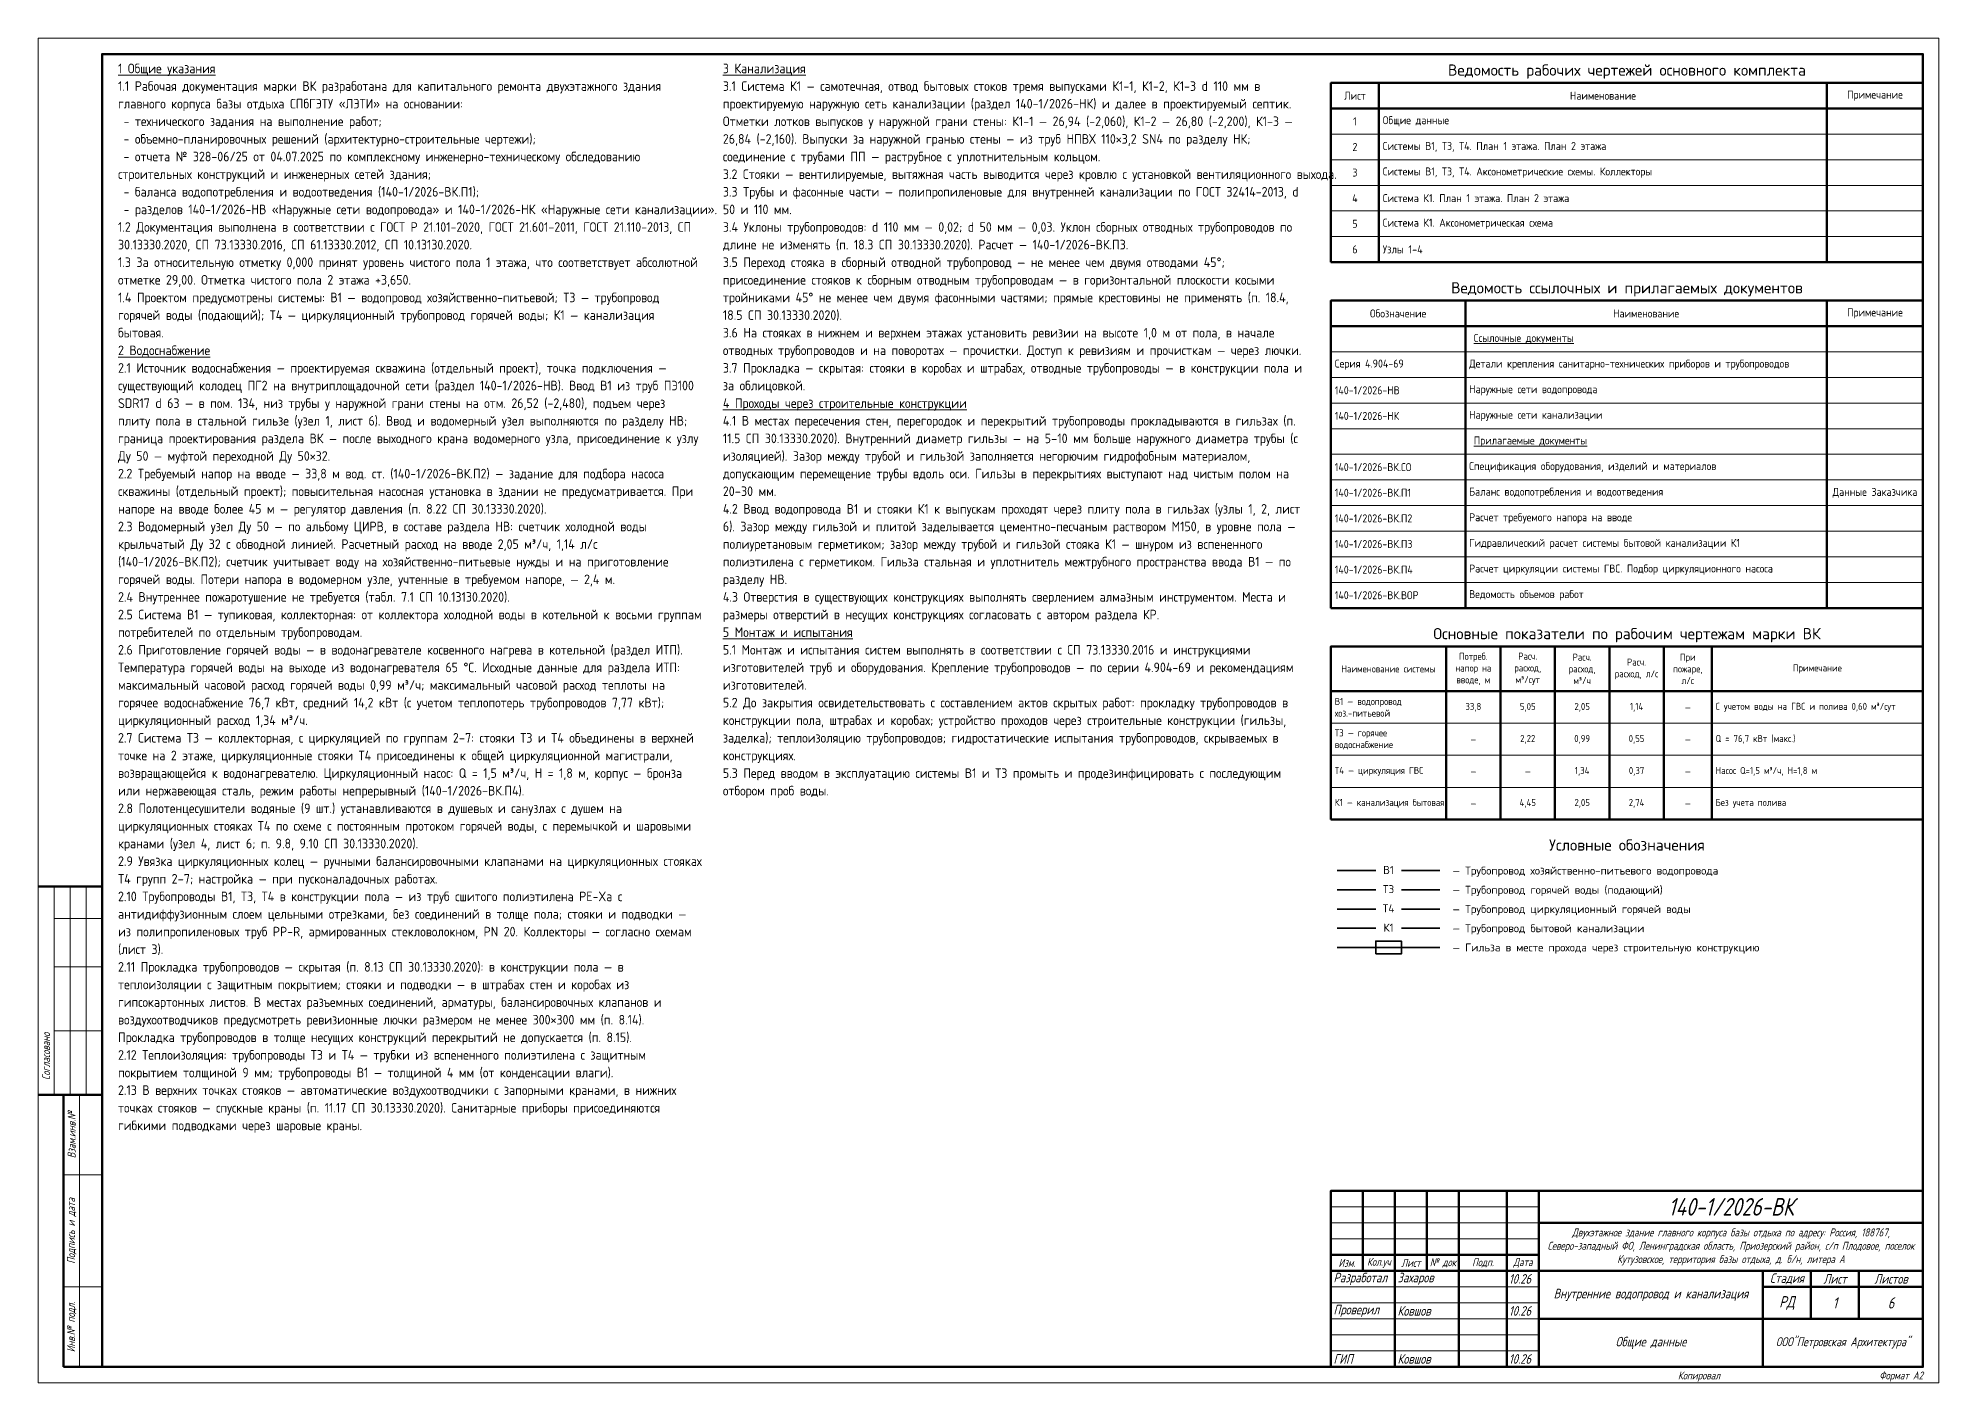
# Model space of a CAD drawing. Header units: millimetres. Extents: x 0 to 594, y 0 to 420.
import ezdxf
from ezdxf.enums import TextEntityAlignment as Align

# ---------------------------------------------------------------- set-up
doc = ezdxf.new("R2010")
doc.units = ezdxf.units.MM
for name, color, linetype, lineweight in [('В1', 5, 'Continuous', 35), ('К1', 30, 'Continuous', 35), ('Рамка', 7, 'Continuous', 50), ('Т3', 1, 'Continuous', 35), ('Т4', 6, 'Continuous', 35), ('Таблицы', 7, 'Continuous', 18), ('Текст', 7, 'Continuous', 18), ('Тонкие', 8, 'Continuous', 13), ('Узлы', 7, 'Continuous', 35)]:
    doc.layers.add(name, color=color, linetype=linetype, lineweight=lineweight)
doc.styles.add('GOST', font='isocpeur.ttf', dxfattribs={"width": 0.9})
doc.styles.add('GOST_I', font='isocpeur.ttf', dxfattribs={"width": 0.8})

msp = doc.modelspace()

# ---------------------------------------------------------------- linework, layer by layer
at = {"layer": 'В1', "lineweight": 35}
for p, q in [((406, 160), (418, 160)), ((426, 160), (438, 160)), ((406, 136), (438, 136))]:
    msp.add_line(p, q, dxfattribs=at)
at = {"layer": 'К1', "lineweight": 35}
for p, q in [((406, 142), (418, 142)), ((426, 142), (438, 142))]:
    msp.add_line(p, q, dxfattribs=at)
at = {"layer": 'Рамка', "lineweight": 50}
for points in [[(20, 5), (589, 5), (589, 415), (20, 415)], [(404, 5), (589, 5), (589, 60), (404, 60)]]:
    msp.add_lwpolyline(points, close=True, dxfattribs=at)
at = {"layer": 'Т3', "lineweight": 35}
for p, q in [((406, 154), (418, 154)), ((426, 154), (438, 154))]:
    msp.add_line(p, q, dxfattribs=at)
at = {"layer": 'Т4', "lineweight": 35}
for p, q in [((406, 148), (418, 148)), ((426, 148), (438, 148))]:
    msp.add_line(p, q, dxfattribs=at)
at = {"layer": 'Таблицы', "lineweight": 50}
for p, q in [((419, 406), (419, 350)), ((559, 406), (559, 350)), ((404, 398), (589, 398)), ((446, 338), (446, 242)), ((559, 338), (559, 242)), ((404, 330), (589, 330)), ((440, 230), (440, 176)), ((457, 230), (457, 176)), ((474, 230), (474, 176)), ((491, 230), (491, 176)), ((508, 230), (508, 176)), ((523, 230), (523, 176)), ((404, 216), (589, 216)), ((0, 155), (20, 155)), ((0, 90), (20, 90)), ((8, 5), (8, 90)), ((414, 35), (414, 60)), ((424, 5), (424, 60)), ((434, 35), (434, 60)), ((444, 5), (444, 60)), ((459, 5), (459, 60)), ((469, 5), (469, 60)), ((469, 50), (589, 50)), ((404, 40), (469, 40)), ((404, 35), (589, 35)), ((539, 5), (539, 35)), ((539, 30), (589, 30)), ((554, 20), (554, 35)), ((569, 20), (569, 35)), ((469, 20), (589, 20)), ((8, 5), (20, 5))]:
    msp.add_line(p, q, dxfattribs=at)
at = {"layer": 'Таблицы', "lineweight": 18}
for p, q in [((404, 390), (589, 390)), ((404, 382), (589, 382)), ((404, 374), (589, 374)), ((404, 366), (589, 366)), ((404, 358), (589, 358)), ((404, 350), (589, 350)), ((404, 322), (589, 322)), ((404, 314), (589, 314)), ((404, 306), (589, 306)), ((404, 298), (589, 298)), ((404, 290), (589, 290)), ((404, 282), (589, 282)), ((404, 274), (589, 274)), ((404, 266), (589, 266)), ((404, 258), (589, 258)), ((404, 250), (589, 250)), ((404, 242), (589, 242)), ((404, 206), (589, 206)), ((404, 196), (589, 196)), ((404, 186), (589, 186)), ((404, 176), (589, 176)), ((404, 55), (469, 55)), ((404, 50), (469, 50)), ((404, 45), (469, 45)), ((404, 30), (469, 30)), ((404, 25), (469, 25)), ((404, 20), (469, 20)), ((404, 15), (469, 15)), ((404, 10), (469, 10))]:
    msp.add_line(p, q, dxfattribs=at)
at = {"layer": 'Таблицы'}
for p, q in [((5, 90), (5, 155)), ((10, 90), (10, 155)), ((15, 90), (15, 155)), ((5, 145), (20, 145)), ((5, 130), (20, 130)), ((5, 110), (20, 110)), ((13, 5), (13, 90)), ((8, 65), (20, 65)), ((8, 30), (20, 30))]:
    msp.add_line(p, q, dxfattribs=at)
at = {"layer": 'Таблицы', "lineweight": 50}
for points in [[(404, 350), (589, 350), (589, 406), (404, 406)], [(404, 242), (589, 242), (589, 338), (404, 338)], [(404, 176), (589, 176), (589, 230), (404, 230)]]:
    msp.add_lwpolyline(points, close=True, dxfattribs=at)
at = {"layer": 'Тонкие'}
msp.add_lwpolyline([(0, 0), (594, 0), (594, 420), (0, 420)], close=True, dxfattribs=at)
at = {"layer": 'Узлы'}
msp.add_lwpolyline([(418, 134), (426, 134), (426, 138), (418, 138)], close=True, dxfattribs=at)

# ---------------------------------------------------------------- texts
at = {"layer": 'Текст', "style": 'GOST'}
for s, height, p in [('Ведомость рабочих чертежей основного комплекта', 3.5, (496.5, 410)), ('Ведомость ссылочных и прилагаемых документов', 3.5, (496.5, 342)), ('Основные показатели по рабочим чертежам марки ВК', 3.5, (496.5, 234)), ('Условные обозначения', 3.5, (496.5, 168)), ('В1', 2.5, (422, 160.2)), ('Т3', 2.5, (422, 154.2)), ('Т4', 2.5, (422, 148.2)), ('К1', 2.5, (422, 142.2))]:
    msp.add_text(s, height=height, dxfattribs=at).set_placement(p, align=Align.MIDDLE_CENTER)
for s, p in [('— Трубопровод хозяйственно-питьевого водопровода', (442, 160)), ('— Трубопровод горячей воды (подающий)', (442, 154)), ('— Трубопровод циркуляционный горячей воды', (442, 148)), ('— Трубопровод бытовой канализации', (442, 142)), ('— Гильза в месте прохода через строительную конструкцию', (442, 136))]:
    msp.add_text(s, height=2.5, dxfattribs=at).set_placement(p, align=Align.MIDDLE_LEFT)
at = {"layer": 'Текст', "char_height": 3, "width": 182, "attachment_point": 1, "line_spacing_factor": 1.1, "style": 'GOST'}
for s, insert in [('\\L1 Общие указания\\l\\P1.1 Рабочая документация марки ВК разработана для капитального ремонта двухэтажного здания главного корпуса базы отдыха СПбГЭТУ «ЛЭТИ» на основании:\\P - технического задания на выполнение работ;\\P - объемно-планировочных решений (архитектурно-строительные чертежи);\\P - отчета № 328-06/25 от 04.07.2025 по комплексному инженерно-техническому обследованию строительных конструкций и инженерных сетей здания;\\P - баланса водопотребления и водоотведения (140-1/2026-ВК.П1);\\P - разделов 140-1/2026-НВ «Наружные сети водопровода» и 140-1/2026-НК «Наружные сети канализации».\\P1.2 Документация выполнена в соответствии с ГОСТ Р 21.101-2020, ГОСТ 21.601-2011, ГОСТ 21.110-2013, СП 30.13330.2020, СП 73.13330.2016, СП 61.13330.2012, СП 10.13130.2020.\\P1.3 За относительную отметку 0,000 принят уровень чистого пола 1 этажа, что соответствует абсолютной отметке 29,00. Отметка чистого пола 2 этажа +3,650.\\P1.4 Проектом предусмотрены системы: В1 — водопровод хозяйственно-питьевой; Т3 — трубопровод горячей воды (подающий); Т4 — циркуляционный трубопровод горячей воды; К1 — канализация бытовая.\\P\\L2 Водоснабжение\\l\\P2.1 Источник водоснабжения — проектируемая скважина (отдельный проект), точка подключения — существующий колодец ПГ2 на внутриплощадочной сети (раздел 140-1/2026-НВ). Ввод В1 из труб ПЭ100 SDR17 d 63 — в пом. 134, низ трубы у наружной грани стены на отм. 26,52 (-2,480), подъем через плиту пола в стальной гильзе (узел 1, лист 6). Ввод и водомерный узел выполняются по разделу НВ; граница проектирования раздела ВК — после выходного крана водомерного узла, присоединение к узлу Ду 50 — муфтой переходной Ду 50×32.\\P2.2 Требуемый напор на вводе — 33,8 м вод. ст. (140-1/2026-ВК.П2) — задание для подбора насоса скважины (отдельный проект); повысительная насосная установка в здании не предусматривается. При напоре на вводе более 45 м — регулятор давления (п. 8.22 СП 30.13330.2020).\\P2.3 Водомерный узел Ду 50 — по альбому ЦИРВ, в составе раздела НВ: счетчик холодной воды крыльчатый Ду 32 с обводной линией. Расчетный расход на вводе 2,05 м³/ч, 1,14 л/с (140-1/2026-ВК.П2); счетчик учитывает воду на хозяйственно-питьевые нужды и на приготовление горячей воды. Потери напора в водомерном узле, учтенные в требуемом напоре, — 2,4 м.\\P2.4 Внутреннее пожаротушение не требуется (табл. 7.1 СП 10.13130.2020).\\P2.5 Система В1 — тупиковая, коллекторная: от коллектора холодной воды в котельной к восьми группам потребителей по отдельным трубопроводам.\\P2.6 Приготовление горячей воды — в водонагревателе косвенного нагрева в котельной (раздел ИТП). Температура горячей воды на выходе из водонагревателя 65 °С. Исходные данные для раздела ИТП: максимальный часовой расход горячей воды 0,99 м³/ч; максимальный часовой расход теплоты на горячее водоснабжение 76,7 кВт, средний 14,2 кВт (с учетом теплопотерь трубопроводов 7,77 кВт); циркуляционный расход 1,34 м³/ч.\\P2.7 Система Т3 — коллекторная, с циркуляцией по группам 2–7: стояки Т3 и Т4 объединены в верхней точке на 2 этаже, циркуляционные стояки Т4 присоединены к общей циркуляционной магистрали, возвращающейся к водонагревателю. Циркуляционный насос: Q = 1,5 м³/ч, H = 1,8 м, корпус — бронза или нержавеющая сталь, режим работы непрерывный (140-1/2026-ВК.П4).\\P2.8 Полотенцесушители водяные (9 шт.) устанавливаются в душевых и санузлах с душем на циркуляционных стояках Т4 по схеме с постоянным протоком горячей воды, с перемычкой и шаровыми кранами (узел 4, лист 6; п. 9.8, 9.10 СП 30.13330.2020).\\P2.9 Увязка циркуляционных колец — ручными балансировочными клапанами на циркуляционных стояках Т4 групп 2–7; настройка — при пусконаладочных работах.\\P2.10 Трубопроводы В1, Т3, Т4 в конструкции пола — из труб сшитого полиэтилена PE-Xa с антидиффузионным слоем цельными отрезками, без соединений в толще пола; стояки и подводки — из полипропиленовых труб PP-R, армированных стекловолокном, PN 20. Коллекторы — согласно схемам (лист 3).\\P2.11 Прокладка трубопроводов — скрытая (п. 8.13 СП 30.13330.2020): в конструкции пола — в теплоизоляции с защитным покрытием; стояки и подводки — в штрабах стен и коробах из гипсокартонных листов. В местах разъемных соединений, арматуры, балансировочных клапанов и воздухоотводчиков предусмотреть ревизионные лючки размером не менее 300×300 мм (п. 8.14). Прокладка трубопроводов в толще несущих конструкций перекрытий не допускается (п. 8.15).\\P2.12 Теплоизоляция: трубопроводы Т3 и Т4 — трубки из вспененного полиэтилена с защитным покрытием толщиной 9 мм; трубопроводы В1 — толщиной 4 мм (от конденсации влаги).\\P2.13 В верхних точках стояков — автоматические воздухоотводчики с запорными кранами, в нижних точках стояков — спускные краны (п. 11.17 СП 30.13330.2020). Санитарные приборы присоединяются гибкими подводками через шаровые краны.', (25, 412)), ('\\L3 Канализация\\l\\P3.1 Система К1 — самотечная, отвод бытовых стоков тремя выпусками К1-1, К1-2, К1-3 d 110 мм в проектируемую наружную сеть канализации (раздел 140-1/2026-НК) и далее в проектируемый септик. Отметки лотков выпусков у наружной грани стены: К1-1 — 26,94 (-2,060), К1-2 — 26,80 (-2,200), К1-3 — 26,84 (-2,160). Выпуски за наружной гранью стены — из труб НПВХ 110×3,2 SN4 по разделу НК; соединение с трубами ПП — раструбное с уплотнительным кольцом.\\P3.2 Стояки — вентилируемые, вытяжная часть выводится через кровлю с установкой вентиляционного выхода.\\P3.3 Трубы и фасонные части — полипропиленовые для внутренней канализации по ГОСТ 32414-2013, d 50 и 110 мм.\\P3.4 Уклоны трубопроводов: d 110 мм — 0,02; d 50 мм — 0,03. Уклон сборных отводных трубопроводов по длине не изменять (п. 18.3 СП 30.13330.2020). Расчет — 140-1/2026-ВК.П3.\\P3.5 Переход стояка в сборный отводной трубопровод — не менее чем двумя отводами 45°; присоединение стояков к сборным отводным трубопроводам — в горизонтальной плоскости косыми тройниками 45° не менее чем двумя фасонными частями; прямые крестовины не применять (п. 18.4, 18.5 СП 30.13330.2020).\\P3.6 На стояках в нижнем и верхнем этажах установить ревизии на высоте 1,0 м от пола, в начале отводных трубопроводов и на поворотах — прочистки. Доступ к ревизиям и прочисткам — через лючки.\\P3.7 Прокладка — скрытая: стояки в коробах и штрабах, отводные трубопроводы — в конструкции пола и за облицовкой.\\P\\L4 Проходы через строительные конструкции\\l\\P4.1 В местах пересечения стен, перегородок и перекрытий трубопроводы прокладываются в гильзах (п. 11.5 СП 30.13330.2020). Внутренний диаметр гильзы — на 5–10 мм больше наружного диаметра трубы (с изоляцией). Зазор между трубой и гильзой заполняется негорючим гидрофобным материалом, допускающим перемещение трубы вдоль оси. Гильзы в перекрытиях выступают над чистым полом на 20–30 мм.\\P4.2 Ввод водопровода В1 и стояки К1 к выпускам проходят через плиту пола в гильзах (узлы 1, 2, лист 6). Зазор между гильзой и плитой заделывается цементно-песчаным раствором М150, в уровне пола — полиуретановым герметиком; зазор между трубой и гильзой стояка К1 — шнуром из вспененного полиэтилена с герметиком. Гильза стальная и уплотнитель межтрубного пространства ввода В1 — по разделу НВ.\\P4.3 Отверстия в существующих конструкциях выполнять сверлением алмазным инструментом. Места и размеры отверстий в несущих конструкциях согласовать с автором раздела КР.\\P\\L5 Монтаж и испытания\\l\\P5.1 Монтаж и испытания систем выполнять в соответствии с СП 73.13330.2016 и инструкциями изготовителей труб и оборудования. Крепление трубопроводов — по серии 4.904-69 и рекомендациям изготовителей.\\P5.2 До закрытия освидетельствовать с составлением актов скрытых работ: прокладку трубопроводов в конструкции пола, штрабах и коробах; устройство проходов через строительные конструкции (гильзы, заделка); теплоизоляцию трубопроводов; гидростатические испытания трубопроводов, скрываемых в конструкциях.\\P5.3 Перед вводом в эксплуатацию системы В1 и Т3 промыть и продезинфицировать с последующим отбором проб воды.', (214, 412))]:
    msp.add_mtext(s, dxfattribs=dict(at, insert=insert))
at = {"layer": 'Текст'}
for s, insert, char_height, width, attachment_point, style in [('Лист', (411.5, 402), 2.5, 13, 5, 'GOST'), ('Наименование', (489, 402), 2.5, 138, 5, 'GOST'), ('Примечание', (574, 402), 2.5, 28, 5, 'GOST'), ('1', (411.5, 394), 2.5, 13, 5, 'GOST'), ('Общие данные', (420.2, 394), 2.5, 137.6, 4, 'GOST'), ('2', (411.5, 386), 2.5, 13, 5, 'GOST'), ('Системы В1, Т3, Т4. План 1 этажа. План 2 этажа', (420.2, 386), 2.5, 137.6, 4, 'GOST'), ('3', (411.5, 378), 2.5, 13, 5, 'GOST'), ('Системы В1, Т3, Т4. Аксонометрические схемы. Коллекторы', (420.2, 378), 2.5, 137.6, 4, 'GOST'), ('4', (411.5, 370), 2.5, 13, 5, 'GOST'), ('Система К1. План 1 этажа. План 2 этажа', (420.2, 370), 2.5, 137.6, 4, 'GOST'), ('5', (411.5, 362), 2.5, 13, 5, 'GOST'), ('Система К1. Аксонометрическая схема', (420.2, 362), 2.5, 137.6, 4, 'GOST'), ('6', (411.5, 354), 2.5, 13, 5, 'GOST'), ('Узлы 1–4', (420.2, 354), 2.5, 137.6, 4, 'GOST'), ('Обозначение', (425, 334), 2.5, 40, 5, 'GOST'), ('Наименование', (502.5, 334), 2.5, 111, 5, 'GOST'), ('Примечание', (574, 334), 2.5, 28, 5, 'GOST'), ('{\\L Ссылочные документы}', (447.2, 326), 2.5, 110.6, 4, 'GOST'), ('Серия 4.904-69', (405.2, 318), 2.5, 39.6, 4, 'GOST'), ('Детали крепления санитарно-технических приборов и трубопроводов', (447.2, 318), 2.5, 110.6, 4, 'GOST'), ('140-1/2026-НВ', (405.2, 310), 2.5, 39.6, 4, 'GOST'), ('Наружные сети водопровода', (447.2, 310), 2.5, 110.6, 4, 'GOST'), ('140-1/2026-НК', (405.2, 302), 2.5, 39.6, 4, 'GOST'), ('Наружные сети канализации', (447.2, 302), 2.5, 110.6, 4, 'GOST'), ('{\\L Прилагаемые документы}', (447.2, 294), 2.5, 110.6, 4, 'GOST'), ('140-1/2026-ВК.СО', (405.2, 286), 2.5, 39.6, 4, 'GOST'), ('Спецификация оборудования, изделий и материалов', (447.2, 286), 2.5, 110.6, 4, 'GOST'), ('140-1/2026-ВК.П1', (405.2, 278), 2.5, 39.6, 4, 'GOST'), ('Баланс водопотребления и водоотведения', (447.2, 278), 2.5, 110.6, 4, 'GOST'), ('Данные Заказчика', (574, 278), 2.5, 28, 5, 'GOST'), ('140-1/2026-ВК.П2', (405.2, 270), 2.5, 39.6, 4, 'GOST'), ('Расчет требуемого напора на вводе', (447.2, 270), 2.5, 110.6, 4, 'GOST'), ('140-1/2026-ВК.П3', (405.2, 262), 2.5, 39.6, 4, 'GOST'), ('Гидравлический расчет системы бытовой канализации К1', (447.2, 262), 2.5, 110.6, 4, 'GOST'), ('Расчет циркуляции системы ГВС. Подбор циркуляционного насоса', (447.2, 254), 2.5, 110.6, 4, 'GOST'), ('140-1/2026-ВК.П4', (405.2, 254), 2.5, 39.6, 4, 'GOST'), ('140-1/2026-ВК.ВОР', (405.2, 246), 2.5, 39.6, 4, 'GOST'), ('Ведомость объемов работ', (447.2, 246), 2.5, 110.6, 4, 'GOST'), ('Потреб. напор на вводе, м', (448.5, 223), 2.2, 15, 5, 'GOST'), ('Расч. расход, м³/сут', (465.5, 223), 2.2, 15, 5, 'GOST'), ('Расч. расход, м³/ч', (482.5, 223), 2.2, 15, 5, 'GOST'), ('Расч. расход, л/с', (499.5, 223), 2.2, 15, 5, 'GOST'), ('При пожаре, л/с', (515.5, 223), 2.2, 13, 5, 'GOST'), ('Наименование системы', (422, 223), 2.2, 34, 5, 'GOST'), ('Примечание', (556, 223), 2.2, 64, 5, 'GOST'), ('В1 — водопровод хоз.-питьевой', (405.2, 211), 2.2, 33.6, 4, 'GOST'), ('33,8', (448.5, 211), 2.2, 15, 5, 'GOST'), ('5,05', (465.5, 211), 2.2, 15, 5, 'GOST'), ('2,05', (482.5, 211), 2.2, 15, 5, 'GOST'), ('1,14', (499.5, 211), 2.2, 15, 5, 'GOST'), ('—', (515.5, 211), 2.2, 13, 5, 'GOST'), ('С учетом воды на ГВС и полива 0,60 м³/сут', (524.2, 211), 2.2, 63.6, 4, 'GOST'), ('Т3 — горячее водоснабжение', (405.2, 201), 2.2, 33.6, 4, 'GOST'), ('2,22', (465.5, 201), 2.2, 15, 5, 'GOST'), ('0,99', (482.5, 201), 2.2, 15, 5, 'GOST'), ('0,55', (499.5, 201), 2.2, 15, 5, 'GOST'), ('Q = 76,7 кВт (макс.)', (524.2, 201), 2.2, 63.6, 4, 'GOST'), ('—', (448.5, 201), 2.2, 15, 5, 'GOST'), ('—', (515.5, 201), 2.2, 13, 5, 'GOST'), ('Т4 — циркуляция ГВС', (405.2, 191), 2.2, 33.6, 4, 'GOST'), ('—', (448.5, 191), 2.2, 15, 5, 'GOST'), ('—', (465.5, 191), 2.2, 15, 5, 'GOST'), ('1,34', (482.5, 191), 2.2, 15, 5, 'GOST'), ('0,37', (499.5, 191), 2.2, 15, 5, 'GOST'), ('—', (515.5, 191), 2.2, 13, 5, 'GOST'), ('Насос Q=1,5 м³/ч, H=1,8 м', (524.2, 191), 2.2, 63.6, 4, 'GOST'), ('К1 — канализация бытовая', (405.2, 181), 2.2, 33.6, 4, 'GOST'), ('—', (448.5, 181), 2.2, 15, 5, 'GOST'), ('4,45', (465.5, 181), 2.2, 15, 5, 'GOST'), ('2,05', (482.5, 181), 2.2, 15, 5, 'GOST'), ('2,74', (499.5, 181), 2.2, 15, 5, 'GOST'), ('—', (515.5, 181), 2.2, 13, 5, 'GOST'), ('Без учета полива', (524.2, 181), 2.2, 63.6, 4, 'GOST'), ('{\\W0.8;\\Q15;Двухэтажное здание главного корпуса базы отдыха по адресу: Россия, 188767, Северо-западный ФО, Ленинградская область, Приозерский район, с/п Плодовое, поселок Кутузовское, территория базы отдыха, д. б/н, литера А}', (529, 42.5), 2.5, 116, 5, 'GOST_I'), ('{\\W0.8;\\Q15;Внутренние водопровод и канализация}', (504, 27.5), 3, 66, 5, 'GOST_I'), ('{\\W0.8;\\Q15;Общие данные}', (504, 12.5), 3, 66, 5, 'GOST_I'), ('{\\W0.8;\\Q15;ООО"Петровская Архитектура"}', (564, 12.5), 2.8, 48, 5, 'GOST_I')]:
    msp.add_mtext(s, dxfattribs=dict(at, insert=insert, char_height=char_height, width=width, attachment_point=attachment_point, style=style))
at = {"layer": 'Текст', "char_height": 2.5, "attachment_point": 5, "rotation": 90, "style": 'GOST_I'}
for s, insert in [('{\\W0.8;\\Q15;Согласовано}', (2.5, 102)), ('{\\W0.8;\\Q15;Взам.инв.№}', (10.5, 77.5)), ('{\\W0.8;\\Q15;Подпись и дата}', (10.5, 47.5)), ('{\\W0.8;\\Q15;Инв.№ подл.}', (10.5, 17.5))]:
    msp.add_mtext(s, dxfattribs=dict(at, insert=insert))
at = {"layer": 'Текст', "style": 'GOST_I'}
for s, insert, char_height, attachment_point in [('{\\W0.8;\\Q15;140-1/2026-ВК}', (529, 55), 5.5, 5), ('{\\W0.8;\\Q15;Изм.}', (409, 37.5), 2.5, 5), ('{\\W0.8;\\Q15;Кол.уч}', (419, 37.5), 2.5, 5), ('{\\W0.8;\\Q15;Лист}', (429, 37.5), 2.5, 5), ('{\\W0.8;\\Q15;№ док}', (439, 37.5), 2.5, 5), ('{\\W0.8;\\Q15;Подп.}', (451.5, 37.5), 2.5, 5), ('{\\W0.8;\\Q15;Дата}', (464, 37.5), 2.5, 5), ('{\\W0.8;\\Q15;Разработал}', (404.8, 32.5), 3, 4), ('{\\W0.8;\\Q15;Захаров}', (424.8, 32.5), 3, 4), ('{\\W0.8;\\Q15;10.26}', (459.6, 32.5), 3, 4), ('{\\W0.8;\\Q15;Стадия}', (546.5, 32.5), 3, 5), ('{\\W0.8;\\Q15;Лист}', (561.5, 32.5), 3, 5), ('{\\W0.8;\\Q15;Листов}', (579, 32.5), 3, 5), ('{\\W0.8;\\Q15;Проверил}', (404.8, 22.5), 3, 4), ('{\\W0.8;\\Q15;Ковшов}', (424.8, 22.5), 3, 4), ('{\\W0.8;\\Q15;10.26}', (459.6, 22.5), 3, 4), ('{\\W0.8;\\Q15;РД}', (546.5, 25), 3.5, 5), ('{\\W0.8;\\Q15;1}', (561.5, 25), 3.5, 5), ('{\\W0.8;\\Q15;6}', (579, 25), 3.5, 5), ('{\\W0.8;\\Q15;ГИП}', (404.8, 7.5), 3, 4), ('{\\W0.8;\\Q15;Ковшов}', (424.8, 7.5), 3, 4), ('{\\W0.8;\\Q15;10.26}', (459.6, 7.5), 3, 4), ('{\\W0.8;\\Q15;Копировал}', (519, 2), 2.5, 5), ('{\\W0.8;\\Q15;Формат А2}', (589, 2), 2.5, 6)]:
    msp.add_mtext(s, dxfattribs=dict(at, insert=insert, char_height=char_height, attachment_point=attachment_point))

doc.saveas('drawing.dxf')
